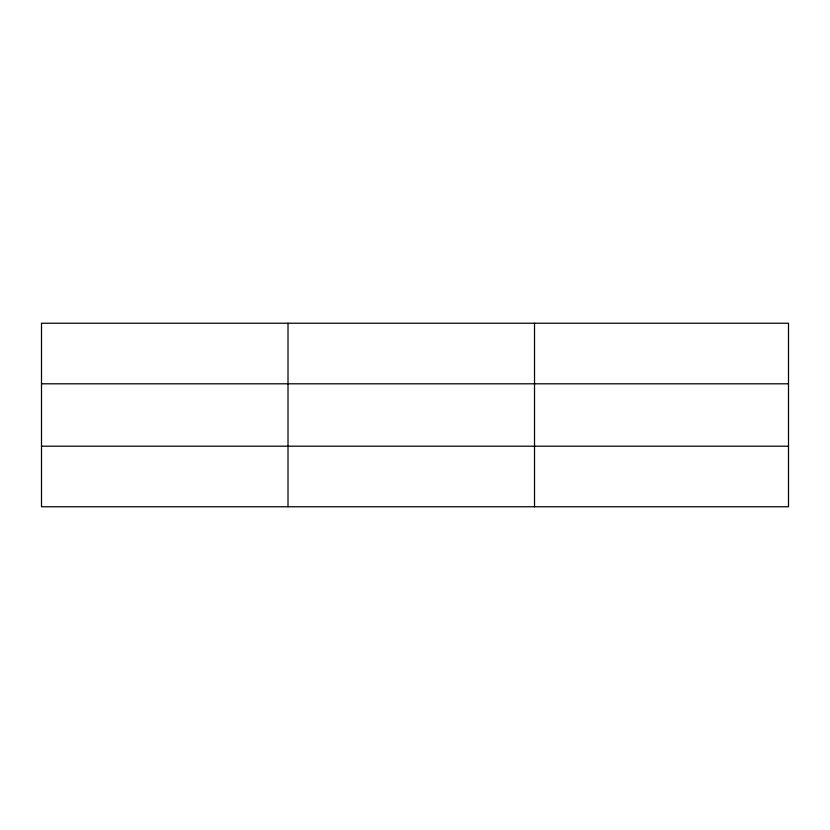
<?xml version="1.0" encoding="UTF-8"?>
<svg xmlns="http://www.w3.org/2000/svg" width="830" height="830" viewBox="0 0 830 830"><rect width="100%" height="100%" fill="white"/><g stroke="black" fill="none" stroke-linecap="round" stroke-linejoin="round"><path stroke-width="1.25" d="M288.01 506.767L288.01 323.233M534.52 506.767L534.52 323.233M788.5 446.198L788.5 506.767L41.5 506.767L41.5 323.233L788.5 323.233L788.5 446.198L41.5 446.198M41.5 383.802L788.5 383.802"/></g></svg>
